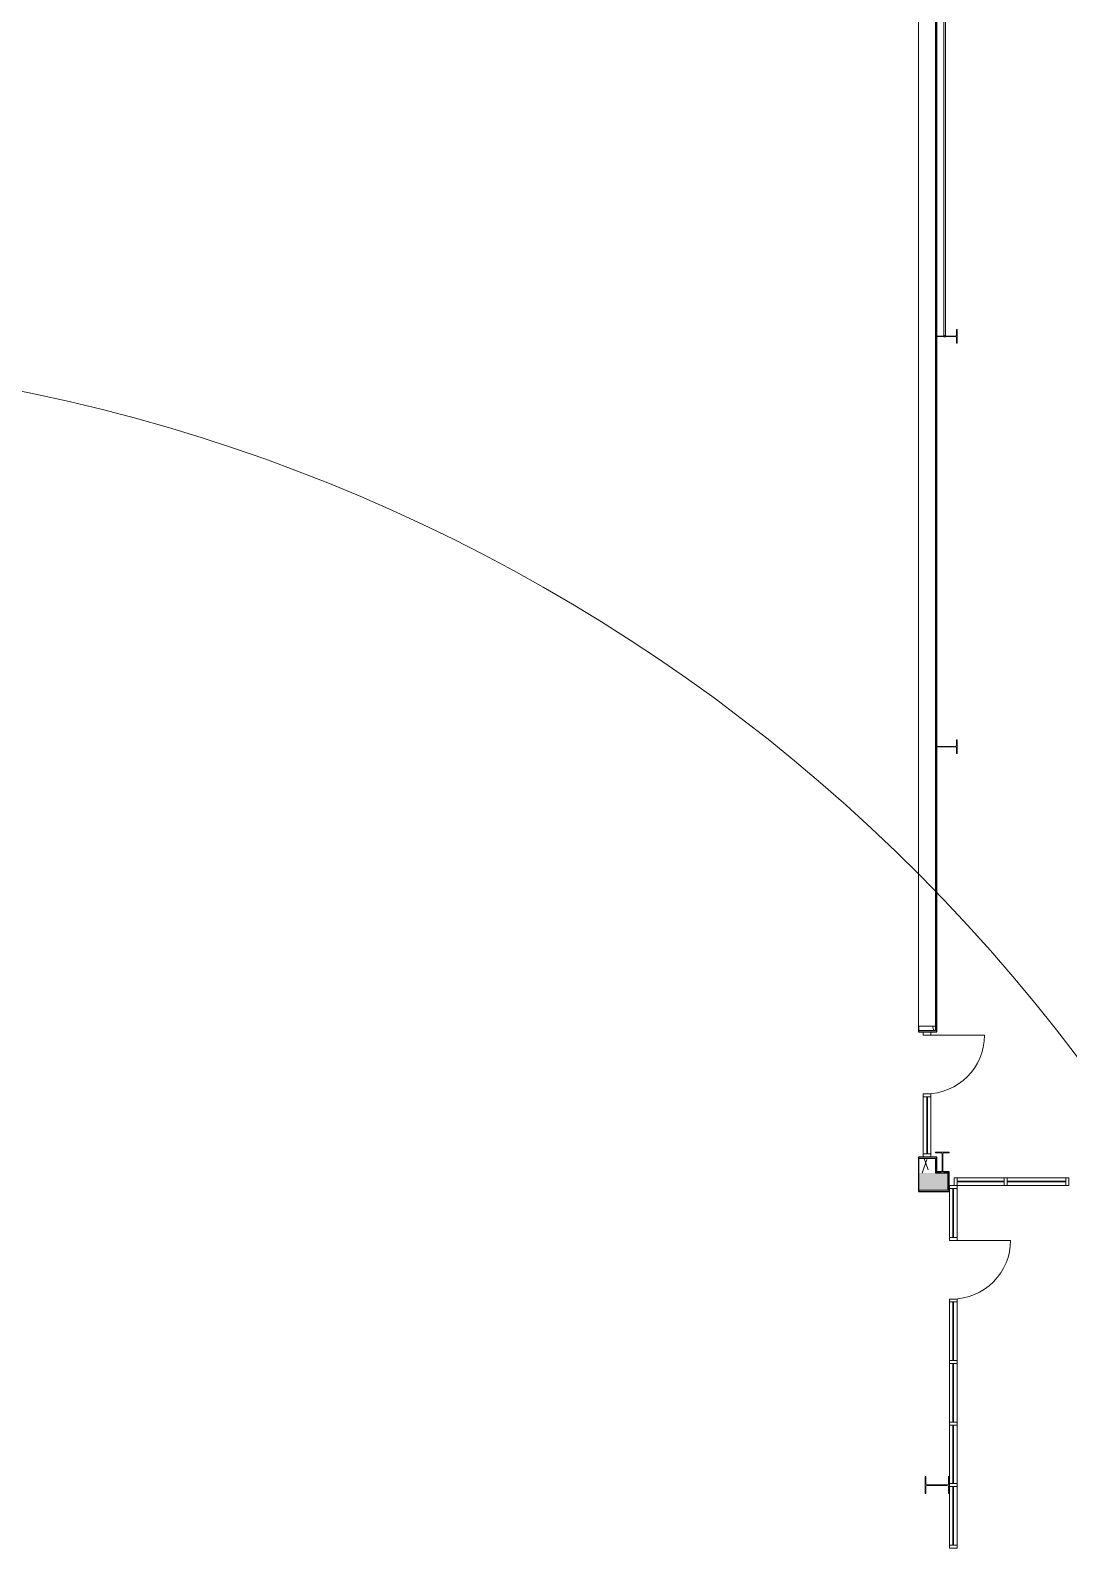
# Model space of a CAD drawing. Header units: inches. Extents: x 20008 to 27263, y -26025 to -19005.
# Drawn here: x 22259 to 22870, y -22579 to -21688 of the extents above; entities that cross this region are included whole.
import ezdxf

# ---------------------------------------------------------------- set-up
doc = ezdxf.new("R2010")
doc.units = ezdxf.units.IN
doc.header["$MEASUREMENT"] = 0
for name, color, linetype, lineweight in [('A-DOOR', 31, 'Continuous', 9), ('A-GLAZ-CURT', 52, 'Continuous', 9), ('A-GLAZ-CWMG', 51, 'Continuous', 9), ('A-WALL', 113, 'Continuous', 9), ('A-WALL-PATT', 111, 'Continuous', 25), ('G-ANNO-TEXT', 231, 'Continuous', 9), ('I-WALL', 2, 'Continuous', 9), ('S-BEAM', 12, 'Continuous', 9), ('S-COLS', 52, 'Continuous', 9)]:
    doc.layers.add(name, color=color, linetype=linetype, lineweight=lineweight)
pattern_1 = [(45, (0, 0), (-25.342707, 25.342707), []), (45, (0, 38.4), (-25.342707, 25.342707), [])]
pattern_2 = [(161.57, (1.28, 1.28), (-10.24040374, -0.00056827), [0, -72.858, 8.09, 0]), (18.43, (-1.28, 1.28), (-10.24040374, 0.00056827), [0, -72.858, 8.09, 0]), (108.43, (1.28, 1.28), (5.1184649, -25.6019259), [24.282, -56.666]), (71.57, (-1.28, 1.28), (5.1184649, 25.6019259), [24.282, -56.666])]

# ---------------------------------------------------------------- blocks, each defined once
blk = doc.blocks.new('Girt_C - 10_D-1253530-Site Plan - Phase 1')
at = {"layer": 'S-BEAM'}
for p, q in [((22781.39, -21385.05), (22781.39, -22273.16)), ((22781.39, -21385.05), (22781.58, -21385.05)), ((22781.58, -21385.05), (22791.2, -21385.05)), ((22791.2, -21385.05), (22791.39, -21385.05)), ((22791.39, -22273.16), (22791.39, -21385.05)), ((22781.58, -22273.16), (22781.39, -22273.16)), ((22791.2, -22273.16), (22781.58, -22273.16)), ((22791.39, -22273.16), (22791.2, -22273.16))]:
    blk.add_line(p, q, dxfattribs=at)
blk = doc.blocks.new('System Panel - Interior Glazing-1220293-Site Plan - Phase 1')
at = {"layer": 'A-GLAZ-CURT'}
for p, q in [((17.21875, -0.5625), (-17.21875, -0.5625)), ((-17.21875, -0.5625), (-17.21875, -0.9375)), ((-17.21875, -0.9375), (17.21875, -0.9375)), ((17.21875, -0.9375), (17.21875, -0.5625))]:
    blk.add_line(p, q, dxfattribs=at)
blk = doc.blocks.new('System Panel - Interior Glazing-1316041-Site Plan - Phase 1')
at = {"layer": 'A-GLAZ-CURT'}
for p, q in [((13.84375, -0.5625), (-13.84375, -0.5625)), ((-13.84375, -0.5625), (-13.84375, -0.9375)), ((-13.84375, -0.9375), (13.84375, -0.9375)), ((13.84375, -0.9375), (13.84375, -0.5625))]:
    blk.add_line(p, q, dxfattribs=at)
blk = doc.blocks.new('Rectangular Mullion - Interior 1_75_ x 4_5_-1179494-Site Plan - Phase 1')
at = {"layer": 'A-GLAZ-CWMG'}
for p, q in [((24570.45, -22362.3), (24604.89, -22362.3)), ((24570.45, -22366.8), (24604.89, -22366.8))]:
    blk.add_line(p, q, dxfattribs=at)
blk = doc.blocks.new('Rectangular Mullion - Interior 1_75_ x 4_5_-1316040-Site Plan - Phase 1')
at = {"layer": 'A-GLAZ-CWMG'}
for p, q in [((22804.02, -22362.3), (22831.7, -22362.3)), ((22804.02, -22366.8), (22831.7, -22366.8))]:
    blk.add_line(p, q, dxfattribs=at)
blk = doc.blocks.new('Rectangular Mullion - Interior 1_75_ x 4_5_-1220297-Site Plan - Phase 1')
at = {"layer": 'A-GLAZ-CWMG', "lineweight": 13}
for p, q in [((-1.75, 3), (0, 3)), ((-1.75, -1.5), (-1.75, 3)), ((0, 3), (0, -1.5)), ((0, -1.5), (-1.75, -1.5))]:
    blk.add_line(p, q, dxfattribs=at)
blk = doc.blocks.new('Rectangular Mullion - Interior 1_75_ x 4_5_-1220290-Site Plan - Phase 1')
at = {"layer": 'A-GLAZ-CWMG', "lineweight": 13}
for p, q in [((-0.875, 3), (0.875, 3)), ((-0.875, -1.5), (-0.875, 3)), ((0.875, 3), (0.875, -1.5)), ((0.875, -1.5), (-0.875, -1.5))]:
    blk.add_line(p, q, dxfattribs=at)
blk = doc.blocks.new('System Panel - Interior Glazing-1220302-Site Plan - Phase 1')
at = {"layer": 'A-GLAZ-CURT'}
for p, q in [((16.71875, -0.5625), (-16.71875, -0.5625)), ((-16.71875, -0.5625), (-16.71875, -0.9375)), ((-16.71875, -0.9375), (16.71875, -0.9375)), ((16.71875, -0.9375), (16.71875, -0.5625))]:
    blk.add_line(p, q, dxfattribs=at)
blk = doc.blocks.new('Door_Single_Storefront - one-1371407-Site Plan - Phase 1')
at = {"layer": 'A-DOOR'}
blk.add_line((-17.21875, 34.4375), (-17.21875, 0), dxfattribs=at)
blk.add_arc((-17.21875, 0), 34.4375, 360, 90, dxfattribs=at)
blk = doc.blocks.new('Rectangular Mullion - Interior 1_75_ x 4_5_-1305250-Site Plan - Phase 1')
at = {"layer": 'A-GLAZ-CWMG'}
for p, q in [((22784.14, -22314.74), (22784.14, -22348.18)), ((22788.64, -22314.74), (22788.64, -22348.18))]:
    blk.add_line(p, q, dxfattribs=at)
blk = doc.blocks.new('Rectangular Mullion - Interior 1_75_ x 4_5_-1220298-Site Plan - Phase 1')
at = {"layer": 'A-GLAZ-CWMG', "lineweight": 13}
for p, q in [((0, 3), (-1.75, 3)), ((-1.75, 3), (-1.75, -1.5)), ((0, -1.5), (0, 3)), ((-1.75, -1.5), (0, -1.5))]:
    blk.add_line(p, q, dxfattribs=at)
blk = doc.blocks.new('System Panel - Interior Glazing-1316223-Site Plan - Phase 1')
at = {"layer": 'A-GLAZ-CURT'}
for p, q in [((14.4375, 0.9375), (-14.4375, 0.9375)), ((-14.4375, 0.9375), (-14.4375, 0.5625)), ((-14.4375, 0.5625), (14.4375, 0.5625)), ((14.4375, 0.5625), (14.4375, 0.9375))]:
    blk.add_line(p, q, dxfattribs=at)
blk = doc.blocks.new('Rectangular Mullion - Interior 1_75_ x 4_5_-1316220-Site Plan - Phase 1')
at = {"layer": 'A-GLAZ-CWMG'}
for p, q in [((22799.52, -22397.43), (22799.52, -22368.55)), ((22804.02, -22397.43), (22804.02, -22368.55))]:
    blk.add_line(p, q, dxfattribs=at)
blk = doc.blocks.new('Rectangular Mullion - Interior 1_75_ x 4_5_-1220308-Site Plan - Phase 1')
at = {"layer": 'A-GLAZ-CWMG', "lineweight": 13}
for p, q in [((0, 1.5), (-1.75, 1.5)), ((-1.75, 1.5), (-1.75, -3)), ((0, -3), (0, 1.5)), ((-1.75, -3), (0, -3))]:
    blk.add_line(p, q, dxfattribs=at)
blk = doc.blocks.new('Round Bar - 1_-1251515-Site Plan - Phase 1')
at = {"layer": 'S-BEAM'}
for p, q in [((22796.27, -21748.18), (22796.27, -21867.56)), ((22797.27, -21867.56), (22797.27, -21748.18))]:
    blk.add_line(p, q, dxfattribs=at)
for start_param, end_param in [(0, 3.141593), (3.141593, 6.283185)]:
    blk.add_ellipse((22796.77, -21867.56), major_axis=(0.5, 0), ratio=0.829527, start_param=start_param, end_param=end_param, dxfattribs=at)
blk = doc.blocks.new('Round Bar - 1_-1251605-Site Plan - Phase 1')
at = {"layer": 'S-BEAM'}
for p, q in [((22796.27, -21626.3), (22796.27, -21749.02)), ((22797.27, -21749.02), (22797.27, -21626.3))]:
    blk.add_line(p, q, dxfattribs=at)
for start_param, end_param in [(0, 3.141593), (3.141593, 6.283185)]:
    blk.add_ellipse((22796.77, -21626.3), major_axis=(0.5, 0), ratio=0.836579, start_param=start_param, end_param=end_param, dxfattribs=at)
blk = doc.blocks.new('System Panel - Interior Glazing-1220306-Site Plan - Phase 1')
at = {"layer": 'A-GLAZ-CURT'}
for p, q in [((17.21875, 0.9375), (-17.21875, 0.9375)), ((-17.21875, 0.9375), (-17.21875, 0.5625)), ((-17.21875, 0.5625), (17.21875, 0.5625)), ((17.21875, 0.5625), (17.21875, 0.9375))]:
    blk.add_line(p, q, dxfattribs=at)
blk = doc.blocks.new('Rectangular Mullion - Interior 1_75_ x 4_5_-1314717-Site Plan - Phase 1')
at = {"layer": 'A-GLAZ-CWMG'}
for p, q in [((22799.52, -22542.18), (22799.52, -22507.74)), ((22804.02, -22542.18), (22804.02, -22507.74))]:
    blk.add_line(p, q, dxfattribs=at)
blk = doc.blocks.new('Rectangular Mullion - Interior 1_75_ x 4_5_-1314720-Site Plan - Phase 1')
at = {"layer": 'A-GLAZ-CWMG', "lineweight": 13}
for p, q in [((-0.875, 1.5), (0.875, 1.5)), ((-0.875, -3), (-0.875, 1.5)), ((0.875, 1.5), (0.875, -3)), ((0.875, -3), (-0.875, -3))]:
    blk.add_line(p, q, dxfattribs=at)
blk = doc.blocks.new('Door_Single_Storefront - one-1371409-Site Plan - Phase 1')
at = {"layer": 'A-DOOR'}
blk.add_line((-17.21875, 34.4375), (-17.21875, 0), dxfattribs=at)
blk.add_arc((-17.21875, 0), 34.4375, 360, 90, dxfattribs=at)
blk = doc.blocks.new('Rectangular Mullion - Interior 1_75_ x 4_5_-1315442-Site Plan - Phase 1')
at = {"layer": 'A-GLAZ-CWMG'}
for p, q in [((22799.52, -22469.8), (22799.52, -22435.37)), ((22804.02, -22469.8), (22804.02, -22435.37))]:
    blk.add_line(p, q, dxfattribs=at)

msp = doc.modelspace()

# ---------------------------------------------------------------- hatches: boundary and pattern name
at = {"layer": 'A-WALL-PATT', "lineweight": 9}
h = msp.add_hatch(dxfattribs=at)
h.set_pattern_fill('FP_10', color=256, style=0, pattern_type=2)
h.set_pattern_definition(pattern_2)
h.paths.add_polyline_path([(22791.389225, -22359.55281), (22791.389225, -22350.92781), (22781.389225, -22350.92781), (22781.389225, -22359.55281)], flags=0)
h.paths.add_polyline_path([(22781.389225, -22275.80281), (22791.389225, -22275.80281), (22791.28085, -22273.16281), (22781.390225, -22273.16281), (22781.389225, -22273.16281)], flags=0)
h = msp.add_hatch(dxfattribs=at)
h.set_pattern_fill('FP_10', color=256, style=0, pattern_type=2)
h.set_pattern_definition(pattern_2)
h.paths.add_polyline_path([(25738.765225, -22369.55281), (25738.765225, -22359.55281), (25737.125225, -22359.662185), (25737.125225, -22369.55281)], flags=0)
h.paths.add_polyline_path([(25565.155225, -22369.55281), (25565.155225, -22359.55281), (25563.515225, -22359.662185), (25563.515225, -22369.55281)], flags=0)
h.paths.add_polyline_path([(25479.875225, -22369.55281), (25481.515225, -22369.443435), (25481.515225, -22359.55281), (25479.875225, -22359.662185), (25479.875225, -22369.52769)], flags=0)
h.paths.add_polyline_path([(25163.155225, -22369.55281), (25163.155225, -22359.55281), (25161.515225, -22359.662185), (25161.515225, -22369.55281)], flags=0)
h.paths.add_polyline_path([(25118.015225, -22369.55281), (25118.015225, -22359.55281), (25116.375225, -22359.662185), (25116.375225, -22369.55281)], flags=0)
h.paths.add_polyline_path([(24920.265225, -22369.55281), (24921.905225, -22369.443435), (24921.905225, -22359.55281), (24920.265225, -22359.662185), (24920.265225, -22369.527478)], flags=0)
h.paths.add_polyline_path([(24840.500225, -22369.55281), (24842.140225, -22369.443435), (24842.140225, -22359.55281), (24840.500225, -22359.662185), (24840.500225, -22369.52769)], flags=0)
h.paths.add_polyline_path([(24632.405225, -22369.55281), (24632.405225, -22359.55281), (24630.765225, -22359.662185), (24630.765225, -22369.55281)], flags=0)
h.paths.add_polyline_path([(22798.640225, -22369.55281), (22798.640225, -22359.55281), (22781.389225, -22359.55281), (22781.389225, -22369.55281)], flags=0)
at = {"layer": 'S-COLS'}
h = msp.add_hatch(dxfattribs=at)
h.set_pattern_fill('FP_8', color=256, style=0, pattern_type=2)
h.set_pattern_definition(pattern_1)
h.paths.add_polyline_path([(22791.390225, -21871.55281), (22791.823819, -21871.55281), (22791.823819, -21868.388748), (22792.026327, -21867.89985), (22792.515225, -21867.697342), (22796.278761, -21867.587501), (22796.08185, -21867.408279), (22792.515225, -21867.408279), (22792.026327, -21867.205771), (22791.823819, -21866.716873), (22791.823819, -21863.55281), (22791.390225, -21863.55281)], flags=0)
h.paths.add_polyline_path([(22803.706632, -21871.55281), (22804.140225, -21871.55281), (22804.140225, -21863.55281), (22803.706632, -21863.55281), (22803.706632, -21866.716873), (22803.504123, -21867.205771), (22803.015225, -21867.408279), (22797.265225, -21867.487074), (22797.265225, -21867.697342), (22803.015225, -21867.697342), (22803.504123, -21867.89985), (22803.706632, -21868.388748)], flags=0)
h = msp.add_hatch(dxfattribs=at)
h.set_pattern_fill('FP_8', color=256, style=0, pattern_type=2)
h.set_pattern_definition(pattern_1)
h.paths.add_polyline_path([(22804.140225, -22112.80281), (22804.140225, -22104.80281), (22803.706632, -22104.80281), (22803.706632, -22107.966873), (22803.504123, -22108.455771), (22803.015225, -22108.658279), (22792.515225, -22108.658279), (22792.026327, -22108.455771), (22791.823819, -22107.966873), (22791.823819, -22104.80281), (22791.390225, -22104.80281), (22791.390225, -22112.80281), (22791.823819, -22112.80281), (22791.823819, -22109.638748), (22792.026327, -22109.14985), (22792.515225, -22108.947342), (22803.015225, -22108.947342), (22803.504123, -22109.14985), (22803.706632, -22109.638748), (22803.706632, -22112.80281)], flags=0)
h = msp.add_hatch(dxfattribs=at)
h.set_pattern_fill('FP_8', color=256, style=0, pattern_type=2)
h.set_pattern_definition(pattern_1)
h.paths.add_polyline_path([(22785.140225, -22548.05281), (22785.573819, -22548.05281), (22785.573819, -22543.888748), (22785.776327, -22543.39985), (22786.265225, -22543.197342), (22798.265225, -22543.197342), (22798.754123, -22543.39985), (22798.956632, -22543.888748), (22798.956632, -22548.05281), (22799.390225, -22548.05281), (22799.390225, -22538.05281), (22798.956632, -22538.05281), (22798.956632, -22542.216873), (22798.754123, -22542.705771), (22798.265225, -22542.908279), (22786.265225, -22542.908279), (22785.776327, -22542.705771), (22785.573819, -22542.216873), (22785.573819, -22538.05281), (22785.140225, -22538.05281)], flags=0)

# ---------------------------------------------------------------- linework, layer by layer
at = {"layer": 'A-WALL'}
for p, q in [((22781.389225, -22275.80281), (22791.389225, -22275.80281)), ((22791.389225, -22273.16281), (22791.389225, -22275.80281)), ((22791.389225, -22350.92781), (22781.389225, -22350.92781)), ((22791.389225, -22350.92781), (22791.389225, -22359.55281)), ((22791.389225, -22359.55281), (22798.640225, -22359.55281)), ((22798.640225, -22369.55281), (22798.640225, -22359.55281)), ((22781.389225, -22369.55281), (22798.640225, -22369.55281))]:
    msp.add_line(p, q, dxfattribs=at)
at = {"layer": 'G-ANNO-TEXT', "color": 145}
msp.add_arc((22048.068449, -22914.173882), 1034.995199, 23.306882938, 95.11554283, dxfattribs=at)
at = {"layer": 'I-WALL', "lineweight": 25}
for p, q in [((22792.139225, -22276.55281), (22792.139225, -21336.92781)), ((22781.389225, -22273.16281), (22781.389225, -22276.55281)), ((22781.389225, -22276.55281), (22792.139225, -22276.55281)), ((22781.389225, -22350.17781), (22781.389225, -22370.30281)), ((22792.139225, -22350.17781), (22781.389225, -22350.17781)), ((22792.139225, -22358.80281), (22792.139225, -22350.17781)), ((22799.390225, -22358.80281), (22792.139225, -22358.80281)), ((22799.390225, -22370.30281), (22799.390225, -22358.80281)), ((22781.389225, -22370.30281), (22799.390225, -22370.30281))]:
    msp.add_line(p, q, dxfattribs=at)
at = {"layer": 'S-COLS', "lineweight": 15}
for p, q in [((22791.823819, -21863.55281), (22791.390225, -21863.55281)), ((22791.390225, -21871.55281), (22791.823819, -21871.55281)), ((22791.823819, -21866.716873), (22791.823819, -21863.55281)), ((22791.823819, -21871.55281), (22791.823819, -21868.388748)), ((22796.265225, -21867.408279), (22792.515225, -21867.408279)), ((22792.515225, -21867.697342), (22796.333608, -21867.697342)), ((22797.196842, -21867.697342), (22803.015225, -21867.697342)), ((22803.015225, -21867.408279), (22797.265225, -21867.408279)), ((22804.140225, -21863.55281), (22803.706632, -21863.55281)), ((22803.706632, -21863.55281), (22803.706632, -21866.716873)), ((22803.706632, -21868.388748), (22803.706632, -21871.55281)), ((22803.706632, -21871.55281), (22804.140225, -21871.55281)), ((22804.140225, -21871.55281), (22804.140225, -21863.55281)), ((22791.823819, -22104.80281), (22791.390225, -22104.80281)), ((22791.823819, -22107.966873), (22791.823819, -22104.80281)), ((22791.823819, -22112.80281), (22791.823819, -22109.638748)), ((22803.015225, -22108.658279), (22792.515225, -22108.658279)), ((22792.515225, -22108.947342), (22803.015225, -22108.947342)), ((22804.140225, -22104.80281), (22803.706632, -22104.80281)), ((22803.706632, -22104.80281), (22803.706632, -22107.966873)), ((22803.706632, -22109.638748), (22803.706632, -22112.80281)), ((22804.140225, -22112.80281), (22804.140225, -22104.80281)), ((22791.390225, -22112.80281), (22791.823819, -22112.80281)), ((22803.706632, -22112.80281), (22804.140225, -22112.80281)), ((22799.390225, -22347.30281), (22791.390225, -22347.30281)), ((22791.390225, -22347.30281), (22791.390225, -22347.736404)), ((22791.390225, -22347.736404), (22794.554288, -22347.736404)), ((22795.245694, -22348.42781), (22795.245694, -22358.42781)), ((22795.534757, -22358.42781), (22795.534757, -22348.42781)), ((22796.226163, -22347.736404), (22799.390225, -22347.736404)), ((22799.390225, -22347.736404), (22799.390225, -22347.30281)), ((22794.554288, -22359.119217), (22791.390225, -22359.119217)), ((22791.390225, -22359.119217), (22791.390225, -22359.55281)), ((22791.390225, -22359.55281), (22799.390225, -22359.55281)), ((22799.390225, -22359.119217), (22796.226163, -22359.119217)), ((22799.390225, -22359.55281), (22799.390225, -22359.119217)), ((22785.573819, -22538.05281), (22785.140225, -22538.05281)), ((22785.140225, -22538.05281), (22785.140225, -22548.05281)), ((22785.573819, -22542.216873), (22785.573819, -22538.05281)), ((22799.390225, -22538.05281), (22798.956632, -22538.05281)), ((22798.956632, -22538.05281), (22798.956632, -22542.216873)), ((22799.390225, -22548.05281), (22799.390225, -22538.05281)), ((22785.140225, -22548.05281), (22785.573819, -22548.05281)), ((22785.573819, -22548.05281), (22785.573819, -22543.888748)), ((22798.265225, -22542.908279), (22786.265225, -22542.908279)), ((22786.265225, -22543.197342), (22798.265225, -22543.197342)), ((22798.956632, -22543.888748), (22798.956632, -22548.05281)), ((22798.956632, -22548.05281), (22799.390225, -22548.05281))]:
    msp.add_line(p, q, dxfattribs=at)
for centre, start, end in [((22792.515225, -21866.716873), 180, 270), ((22792.515225, -21868.388748), 90, 180), ((22803.015225, -21866.716873), 270, 0), ((22803.015225, -21868.388748), 0, 90), ((22792.515225, -22107.966873), 180, 270), ((22792.515225, -22109.638748), 90, 180), ((22803.015225, -22107.966873), 270, 0), ((22803.015225, -22109.638748), 0, 90), ((22794.554288, -22348.42781), 0, 90), ((22796.226163, -22348.42781), 90, 180), ((22794.554288, -22358.42781), 270, 0), ((22796.226163, -22358.42781), 180, 270), ((22786.265225, -22542.216873), 180, 270), ((22786.265225, -22543.888748), 90, 180), ((22798.265225, -22542.216873), 270, 0), ((22798.265225, -22543.888748), 0, 90)]:
    msp.add_arc(centre, 0.691406, start, end, dxfattribs=at)

# ---------------------------------------------------------------- block references
at = {"layer": 'A-DOOR'}
for name, p, rotation in [('Door_Single_Storefront - one-1371407-Site Plan - Phase 1', (22785.639225, -22295.77156), 270), ('Door_Single_Storefront - one-1371409-Site Plan - Phase 1', (22801.015225, -22416.39656), 270.0000000000069)]:
    msp.add_blockref(name, p, dxfattribs=dict(at, rotation=rotation))
at = {"layer": 'A-GLAZ-CURT'}
for name, p, rotation in [('System Panel - Interior Glazing-1220302-Site Plan - Phase 1', (22785.639225, -22331.45906), 90), ('System Panel - Interior Glazing-1316223-Site Plan - Phase 1', (22801.015225, -22382.99031), 270.0000000000069), ('System Panel - Interior Glazing-1316041-Site Plan - Phase 1', (22817.858975, -22365.30281), 180), ('System Panel - Interior Glazing-1220293-Site Plan - Phase 1', (22850.671475, -22365.30281), 180), ('System Panel - Interior Glazing-1220306-Site Plan - Phase 1', (22801.015225, -22452.58406), 270.0000000000069), ('System Panel - Interior Glazing-1220306-Site Plan - Phase 1', (22801.015225, -22488.77156), 270.0000000000069), ('System Panel - Interior Glazing-1220306-Site Plan - Phase 1', (22801.015225, -22524.95906), 270.0000000000069), ('System Panel - Interior Glazing-1220306-Site Plan - Phase 1', (22801.015225, -22561.14656), 270.0000000000069)]:
    msp.add_blockref(name, p, dxfattribs=dict(at, rotation=rotation))
at = {"layer": 'A-GLAZ-CWMG', "extrusion": (0, 0, -1)}
for name, p, rotation in [('Rectangular Mullion - Interior 1_75_ x 4_5_-1220297-Site Plan - Phase 1', (-22785.639225, -22276.80281), 90), ('Rectangular Mullion - Interior 1_75_ x 4_5_-1220290-Site Plan - Phase 1', (-22785.639225, -22313.86531), 90), ('Rectangular Mullion - Interior 1_75_ x 4_5_-1314720-Site Plan - Phase 1', (-22801.015225, -22398.30281), 269.9999999999931), ('Rectangular Mullion - Interior 1_75_ x 4_5_-1314720-Site Plan - Phase 1', (-22801.015225, -22434.49031), 269.9999999999931), ('Rectangular Mullion - Interior 1_75_ x 4_5_-1314720-Site Plan - Phase 1', (-22801.015225, -22470.67781), 269.9999999999931), ('Rectangular Mullion - Interior 1_75_ x 4_5_-1314720-Site Plan - Phase 1', (-22801.015225, -22506.86531), 269.9999999999931), ('Rectangular Mullion - Interior 1_75_ x 4_5_-1314720-Site Plan - Phase 1', (-22801.015225, -22543.05281), 269.9999999999931), ('Rectangular Mullion - Interior 1_75_ x 4_5_-1314720-Site Plan - Phase 1', (-22801.015225, -22579.24031), 269.9999999999931)]:
    msp.add_blockref(name, p, dxfattribs=dict(at, rotation=rotation))
at = {"layer": 'A-GLAZ-CWMG'}
for name, p in [('Rectangular Mullion - Interior 1_75_ x 4_5_-1305250-Site Plan - Phase 1', (0, 0)), ('Rectangular Mullion - Interior 1_75_ x 4_5_-1316220-Site Plan - Phase 1', (0, 0)), ('Rectangular Mullion - Interior 1_75_ x 4_5_-1316040-Site Plan - Phase 1', (0, 0)), ('Rectangular Mullion - Interior 1_75_ x 4_5_-1179494-Site Plan - Phase 1', (-1737, 0)), ('Rectangular Mullion - Interior 1_75_ x 4_5_-1315442-Site Plan - Phase 1', (0, 0)), ('Rectangular Mullion - Interior 1_75_ x 4_5_-1314717-Site Plan - Phase 1', (0, 36.1875)), ('Rectangular Mullion - Interior 1_75_ x 4_5_-1314717-Site Plan - Phase 1', (0, 0)), ('Rectangular Mullion - Interior 1_75_ x 4_5_-1314717-Site Plan - Phase 1', (0, -36.1875))]:
    msp.add_blockref(name, p, dxfattribs=at)
for name, p, rotation in [('Rectangular Mullion - Interior 1_75_ x 4_5_-1220298-Site Plan - Phase 1', (22785.639225, -22349.92781), 270), ('Rectangular Mullion - Interior 1_75_ x 4_5_-1220308-Site Plan - Phase 1', (22801.015225, -22366.80281), 90.00000000000688)]:
    msp.add_blockref(name, p, dxfattribs=dict(at, rotation=rotation))
at = {"layer": 'A-GLAZ-CWMG', "extrusion": (0, 0, -1)}
for name, p in [('Rectangular Mullion - Interior 1_75_ x 4_5_-1220297-Site Plan - Phase 1', (-22802.265225, -22365.30281)), ('Rectangular Mullion - Interior 1_75_ x 4_5_-1220290-Site Plan - Phase 1', (-22832.577725, -22365.30281)), ('Rectangular Mullion - Interior 1_75_ x 4_5_-1220290-Site Plan - Phase 1', (-22868.765225, -22365.30281))]:
    msp.add_blockref(name, p, dxfattribs=at)
at = {"layer": 'S-BEAM'}
for name in ['Girt_C - 10_D-1253530-Site Plan - Phase 1', 'Round Bar - 1_-1251605-Site Plan - Phase 1', 'Round Bar - 1_-1251515-Site Plan - Phase 1']:
    msp.add_blockref(name, (0, 0), dxfattribs=at)

doc.saveas('drawing.dxf')
